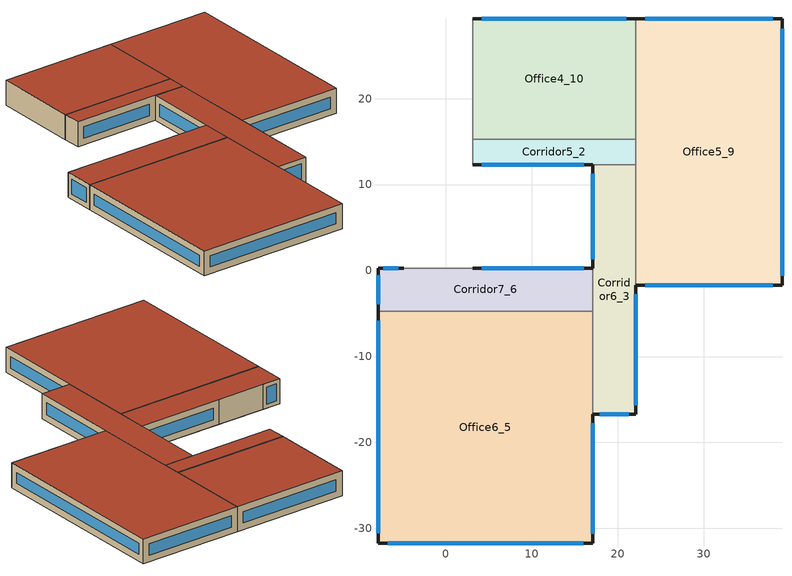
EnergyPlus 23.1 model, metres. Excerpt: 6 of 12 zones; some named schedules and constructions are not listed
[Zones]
Corridor5_2
 floor outside (90.1-2019 Nonresidential CZ 0 Exterior Floor (Mass)): 3.11,15.28 22.11,15.28 22.11,12.28 3.11,12.28 z7.07
 wall outside (90.1-2019 Nonresidential CZ 0 Exterior Wall (Mass)): 3.11,12.28 17.11,12.28 z7.07:11.07
 wall to Corridor4_4 (Interior Partition (Mass)): 3.11,15.28 3.11,12.28 z7.07:11.07
 wall to Corridor6_3 (Interior Partition (Mass)): 17.11,12.28 22.11,12.28 z7.07:11.07
 wall to Office5_9 (Interior Partition (Mass)): 22.11,12.28 22.11,15.28 z7.07:11.07
 wall to Office4_10 (Interior Partition (Mass)): 22.11,15.28 3.11,15.28 z7.07:11.07
 window (DoublePaneLoEe2): 4.16,12.28 16.05,12.28 z8.13:10.02
 roof outside (90.1-2019 Nonresidential CZ 0 Exterior Roof (Mass)): 3.11,15.28 3.11,12.28 22.11,12.28 22.11,15.28 z11.07
Corridor6_3
 floor outside (90.1-2019 Nonresidential CZ 0 Exterior Floor (Mass)): 17.11,12.28 22.11,12.28 22.11,-16.72 17.11,-16.72 z7.07
 wall outside (90.1-2019 Nonresidential CZ 0 Exterior Wall (Mass)): 17.11,12.28 17.11,0.28 / 17.11,-16.72 22.11,-16.72 22.11,-1.72 z7.07:11.07
 wall to Office6_5 (Interior Partition (Mass)): 17.11,-4.72 17.11,-16.72 z7.07:11.07
 wall to Corridor7_6 (Interior Partition (Mass)): 17.11,0.28 17.11,-4.72 z7.07:11.07
 wall to Office5_9 (Interior Partition (Mass)): 22.11,-1.72 22.11,12.28 z7.07:11.07
 window (DoublePaneLoEe2): 17.11,11.25 17.11,1.32 z8.11:10.04; 17.92,-16.72 21.29,-16.72 z7.89:10.26; 22.11,-15.65 22.11,-2.78 z8.14:10.01
 roof outside (90.1-2019 Nonresidential CZ 0 Exterior Roof (Mass)): 17.11,12.28 17.11,-16.72 22.11,-16.72 22.11,12.28 z11.07
Office6_5
 floor outside (90.1-2019 Nonresidential CZ 0 Exterior Floor (Mass)): -7.89,-31.72 -7.89,-4.72 17.11,-4.72 17.11,-31.72 z7.07
 wall outside (90.1-2019 Nonresidential CZ 0 Exterior Wall (Mass)): -7.89,-4.72 -7.89,-31.72 17.11,-31.72 17.11,-16.72 z7.07:11.07
 wall to Corridor7_6 (Interior Partition (Mass)): 17.11,-4.72 -7.89,-4.72 z7.07:11.07
 window (DoublePaneLoEe2): -6.77,-31.72 15.99,-31.72 z8.19:9.95; 17.11,-30.65 17.11,-17.78 z8.14:10.01; -7.89,-5.84 -7.89,-30.59 z8.2:9.95
 roof outside (90.1-2019 Nonresidential CZ 0 Exterior Roof (Mass)): -7.89,-31.72 17.11,-31.72 17.11,-4.72 -7.89,-4.72 z11.07
Corridor7_6
 floor outside (90.1-2019 Nonresidential CZ 0 Exterior Floor (Mass)): -7.89,-4.72 -7.89,0.28 17.11,0.28 17.11,-4.72 z7.07
 wall outside (90.1-2019 Nonresidential CZ 0 Exterior Wall (Mass)): -4.89,0.28 -7.89,0.28 -7.89,-4.72 / 17.11,0.28 3.11,0.28 z7.07:11.07
 wall to Corridor4_4 (Interior Partition (Mass)_FLIPPED): 3.11,0.28 -4.89,0.28 z7.07:11.07
 window (DoublePaneLoEe2): -5.52,0.28 -7.27,0.28 z7.7:10.45; 16.05,0.28 4.16,0.28 z8.13:10.02; -7.89,-0.53 -7.89,-3.9 z7.89:10.26
 roof outside (90.1-2019 Nonresidential CZ 0 Exterior Roof (Mass)): -7.89,-4.72 17.11,-4.72 17.11,0.28 -7.89,0.28 z11.07
Office5_9
 floor outside (90.1-2019 Nonresidential CZ 0 Exterior Floor (Mass)): 22.11,-1.72 22.11,29.28 39.11,29.28 39.11,-1.72 z7.07
 wall outside (90.1-2019 Nonresidential CZ 0 Exterior Wall (Mass)): 22.11,-1.72 39.11,-1.72 39.11,29.28 22.11,29.28 z7.07:11.07
 wall to Office4_10 (Interior Partition (Mass)): 22.11,29.28 22.11,15.28 z7.07:11.07
 window (DoublePaneLoEe2): 23.19,-1.72 38.02,-1.72 / 38.02,29.28 23.19,29.28 z8.16:9.99; 39.11,-0.58 39.11,28.15 z8.21:9.94
 roof outside (90.1-2019 Nonresidential CZ 0 Exterior Roof (Mass)): 22.11,-1.72 39.11,-1.72 39.11,29.28 22.11,29.28 z11.07
Office4_10
 floor outside (90.1-2019 Nonresidential CZ 0 Exterior Floor (Mass)): 3.11,29.28 22.11,29.28 22.11,15.28 3.11,15.28 z7.07
 wall outside (90.1-2019 Nonresidential CZ 0 Exterior Wall (Mass)): 22.11,29.28 3.11,29.28 z7.07:11.07
 wall to Corridor4_4 (Interior Partition (Mass)_FLIPPED): 3.11,29.28 3.11,15.28 z7.07:11.07
 window (DoublePaneLoEe2): 21.01,29.28 4.2,29.28 z8.17:9.98
 roof outside (90.1-2019 Nonresidential CZ 0 Exterior Roof (Mass)): 3.11,29.28 3.11,15.28 22.11,15.28 22.11,29.28 z11.07
[Schedule:Week:Daily]
NatVentAvail_Office6_5_9: 74230180-4c0a-41b1-a895-da9095738c02, acffe17d-ba74-4bf8-b001-e80e59c8c130, b930cbea-39b9-4d41-bc41-e8a4113a257c, 06485f3a-aade-423b-ac43-24b2eb0fab13, 358d3502-b07b-49e5-a001-90df4720419d, 2cb54b0b-2641-44c5-84a6-8f71fd106f59, 43399a00-a045-4d83-bbb2-3dfe9da4c5b4, 74230180-4c0a-41b1-a895-da9095738c02, 74230180-4c0a-41b1-a895-da9095738c02, 74230180-4c0a-41b1-a895-da9095738c02, 74230180-4c0a-41b1-a895-da9095738c02, 74230180-4c0a-41b1-a895-da9095738c02
NatVentAvail_Office6_5_10: a2fb1bfa-c4d9-4130-8ec6-f4b01a015260, b930cbea-39b9-4d41-bc41-e8a4113a257c, f4b05cfc-72e3-484a-9682-a873cfb7f05f, 30cb45e8-6afa-4cbb-8642-6ad9a42456a1, a5cee800-7363-4040-ad6f-e54c5ef976b2, 276f90fc-d980-4af6-b1d0-4bfffd4e3cd2, b50614cd-1746-4bc0-90f0-7d304ac52b2b, a2fb1bfa-c4d9-4130-8ec6-f4b01a015260, a2fb1bfa-c4d9-4130-8ec6-f4b01a015260, a2fb1bfa-c4d9-4130-8ec6-f4b01a015260, a2fb1bfa-c4d9-4130-8ec6-f4b01a015260, a2fb1bfa-c4d9-4130-8ec6-f4b01a015260
NatVentAvail_Office6_5_11: b930cbea-39b9-4d41-bc41-e8a4113a257c, 4f301a6f-236c-4310-9b20-a7926faac36f, de92f683-ff83-4cef-9dfa-bdbcabe8895b, 0b61f763-56c2-4a83-9a58-bfa3ed2d6a75, c97d197c-929e-405b-aa0c-30d4b1da4ddb, 45f0b060-53ba-409a-bbf3-dd96b4b6e9e0, 5263bc76-4f65-48ba-90d0-cb96716400e0, b930cbea-39b9-4d41-bc41-e8a4113a257c, b930cbea-39b9-4d41-bc41-e8a4113a257c, b930cbea-39b9-4d41-bc41-e8a4113a257c, b930cbea-39b9-4d41-bc41-e8a4113a257c, b930cbea-39b9-4d41-bc41-e8a4113a257c
NatVentAvail_Office6_5_12: be28e230-47f0-480d-8cf6-8eb2f75102ab, c5e26b82-dd70-43ee-84fd-6c98e4705544, 76a52eb4-657f-46a9-891e-94b723149b4f, 23f0be58-1a81-48a8-9a6c-16a9ccec1fa9, c3cb8121-0264-4a7e-8b99-b95473eaebcc, ab1708b4-9434-46e2-8958-fe9d345984b3, a81393ee-eb58-4265-bd76-0f3e2dc411dc, be28e230-47f0-480d-8cf6-8eb2f75102ab, be28e230-47f0-480d-8cf6-8eb2f75102ab, be28e230-47f0-480d-8cf6-8eb2f75102ab, be28e230-47f0-480d-8cf6-8eb2f75102ab, be28e230-47f0-480d-8cf6-8eb2f75102ab
NatVentAvail_Office6_5_13: 7d7b8a1c-40be-4adb-82cb-69551fb11ed8, e03a463f-97d7-43ff-b4ed-91e51b1cd1b7, 48262071-2428-4293-94b1-d23b179bbe88, 23e3fbca-68a9-4c4c-8488-be589f267f7b, 6676f34e-c470-47d3-b0b5-80ff68e93c25, 378217e3-61df-4a4c-928a-ff02ea0323e7, 0e8f5745-8426-43ae-ba44-12d5bdafcade, 7d7b8a1c-40be-4adb-82cb-69551fb11ed8, 7d7b8a1c-40be-4adb-82cb-69551fb11ed8, 7d7b8a1c-40be-4adb-82cb-69551fb11ed8, 7d7b8a1c-40be-4adb-82cb-69551fb11ed8, 7d7b8a1c-40be-4adb-82cb-69551fb11ed8
NatVentAvail_Office6_5_14: 06d83c67-cca3-4705-af22-2d178984e95e, 9b905370-de81-4ca0-a2c9-79d887a45048, f79c1e54-ff10-4702-a906-8a15145049de, db20b12c-3cb9-4ad7-8c3d-d81ca5d06d17, 7eb0a93c-7be0-43a1-90bd-2422bf6e2bb8, 485d5804-5f80-455c-acca-1022a8f79659, 643e037d-fe35-4a53-b04a-52931c3167e3, 06d83c67-cca3-4705-af22-2d178984e95e, 06d83c67-cca3-4705-af22-2d178984e95e, 06d83c67-cca3-4705-af22-2d178984e95e, 06d83c67-cca3-4705-af22-2d178984e95e, 06d83c67-cca3-4705-af22-2d178984e95e
NatVentAvail_Office6_5_15: a0c6edab-b14d-4783-89e0-9dc9a3df6dae, c78fc51e-dcba-485a-ab48-d8f216c6ec5d, 902277fd-d57e-4fb6-bea5-0ef18ca370a4, b393b628-0fa7-4727-933b-61eb40549425, 3c36fa1b-0849-4ff2-9c2d-48a09b6443c6, 98cd1a2e-8658-48e0-be66-a2b67b63571a, 2a14485f-f3bd-4161-82c7-3ce6857f129a, a0c6edab-b14d-4783-89e0-9dc9a3df6dae, a0c6edab-b14d-4783-89e0-9dc9a3df6dae, a0c6edab-b14d-4783-89e0-9dc9a3df6dae, a0c6edab-b14d-4783-89e0-9dc9a3df6dae, a0c6edab-b14d-4783-89e0-9dc9a3df6dae
NatVentAvail_Office6_5_16: 0494cb22-4b0c-4090-86ab-2b135fcda9cc, 4091c8a6-ed0a-4f1a-8fa1-ce8d32ba7d3f, 77219de6-0978-454d-a12b-65d9108a852f, adb7e2e0-dfce-4876-8cf2-3553914c4574, 8dd0a794-383e-4f22-b372-b699ebd0992f, 19f0c3df-5c98-4fde-ab79-ff35534fb66b, c2288193-e73d-474a-842d-96b0f3b79609, 0494cb22-4b0c-4090-86ab-2b135fcda9cc, 0494cb22-4b0c-4090-86ab-2b135fcda9cc, 0494cb22-4b0c-4090-86ab-2b135fcda9cc, 0494cb22-4b0c-4090-86ab-2b135fcda9cc, 0494cb22-4b0c-4090-86ab-2b135fcda9cc
NatVentAvail_Office6_5_17: 33109c49-f5d3-472f-bd17-42508a1ffa88, 1d1429a2-90b7-4f75-a421-6138da685bef, 5d7694ac-7888-40bc-8940-9f207f44aca5, 66aed7d0-7128-4772-8045-84ab34d9a687, 7d1ebb44-cce3-4f3a-92b2-8306892c4f7b, 08f4a819-a6b1-4143-8366-9abb118e4348, 1f6a0229-8a9e-4734-bf61-7de13560bf0e, 33109c49-f5d3-472f-bd17-42508a1ffa88, 33109c49-f5d3-472f-bd17-42508a1ffa88, 33109c49-f5d3-472f-bd17-42508a1ffa88, 33109c49-f5d3-472f-bd17-42508a1ffa88, 33109c49-f5d3-472f-bd17-42508a1ffa88
NatVentAvail_Office6_5_18: 1bd90e57-d958-4346-a1e2-0d562759d591, 586e52e9-df0d-4826-b975-b325054d28a0, 6803c44e-31c4-4556-93ed-9df1956b43a5, 1bd90e57-d958-4346-a1e2-0d562759d591, 4d91c5f3-340d-4dc3-9ada-8aad9df8c9d1, 2987e560-4526-436f-b8e1-48f2d278802f, e2f45772-32b8-4041-8102-7da9ada32e36, 1bd90e57-d958-4346-a1e2-0d562759d591, 1bd90e57-d958-4346-a1e2-0d562759d591, 1bd90e57-d958-4346-a1e2-0d562759d591, 1bd90e57-d958-4346-a1e2-0d562759d591, 1bd90e57-d958-4346-a1e2-0d562759d591
NatVentAvail_Office6_5_19: 9134048f-3859-4415-9ed4-f7444dcc507c, 6b69bab7-dd3d-4751-85fb-581a92924ee8, 62f0bce8-1881-4049-a340-c6674fdebec3, 36648d62-8a40-43e9-9982-2b92baa52a15, 162663a8-3a70-4395-b6a1-b9a779cff55a, 053bfc48-d830-411f-8911-2f244716abe2, 4a6a0131-60b4-48fc-ab76-053aea7ee0fe, 9134048f-3859-4415-9ed4-f7444dcc507c, 9134048f-3859-4415-9ed4-f7444dcc507c, 9134048f-3859-4415-9ed4-f7444dcc507c, 9134048f-3859-4415-9ed4-f7444dcc507c, 9134048f-3859-4415-9ed4-f7444dcc507c
NatVentAvail_Office6_5_20: f8345704-d31d-40fd-88b6-e4970249c293, 2ee20784-e430-4260-a4ce-600f60d78ab6, 9134048f-3859-4415-9ed4-f7444dcc507c, d11c283d-5dee-439d-b7f2-228566e91f22, 1217e71b-d2a7-41f2-a225-0d21ba4ecec7, 42528739-f633-49a2-a38b-8b929cf420f6, a367aa53-eeea-4ff7-897c-ef5e568e7c5e, f8345704-d31d-40fd-88b6-e4970249c293, f8345704-d31d-40fd-88b6-e4970249c293, f8345704-d31d-40fd-88b6-e4970249c293, f8345704-d31d-40fd-88b6-e4970249c293, f8345704-d31d-40fd-88b6-e4970249c293
NatVentAvail_Office6_5_21: 5eb2e546-f304-4a15-acfe-63f14c1946ad, 1dbcecba-8097-43f8-9d4c-f16a29861730, 003056ff-bbf4-44bc-9398-bf33fda58a93, 80cb1e91-8182-49b5-aa72-dbc3962e2512, 1c30971f-1879-430a-aa45-4df908731467, ee8e8f91-9dce-448e-8889-cd188c960ced, d9dad5fd-bbd4-48c7-b673-83944b43c590, 5eb2e546-f304-4a15-acfe-63f14c1946ad, 5eb2e546-f304-4a15-acfe-63f14c1946ad, 5eb2e546-f304-4a15-acfe-63f14c1946ad, 5eb2e546-f304-4a15-acfe-63f14c1946ad, 5eb2e546-f304-4a15-acfe-63f14c1946ad
NatVentAvail_Office6_5_22: bff58965-9f1a-46c8-9463-f46d51d88d8f, b315b1db-a6e0-4038-a913-d38542d5fbd4, 05569052-b2ac-4bce-ad88-8a61c5fc8969, defb32ea-24f4-4e4b-8716-19d31397d206, a6e113e6-9fa4-4505-a05b-824c0247aeb1, ace6e12e-48a4-4ecd-a18d-52a5a243a985, 6dc2537d-0a03-47fa-a77c-5a833ab77bb5, bff58965-9f1a-46c8-9463-f46d51d88d8f, bff58965-9f1a-46c8-9463-f46d51d88d8f, bff58965-9f1a-46c8-9463-f46d51d88d8f, bff58965-9f1a-46c8-9463-f46d51d88d8f, bff58965-9f1a-46c8-9463-f46d51d88d8f
NatVentAvail_Office6_5_23: 6b015fcc-1c3c-4941-b25b-f88bba430fe4, 1dc23990-b21d-44e6-a830-d137ce4edb57, 93058f61-8a61-4dce-a8a6-d366de03bb96, 26e5e8ca-6ab7-45f0-868d-c5f2426f1d02, 5ed198e5-c42d-4b32-b84f-91fddf4d7995, c61aa55f-19a6-452c-be75-6b025725d57b, bfbf23fb-7f60-4e1d-80c7-f9bfacc2235e, 6b015fcc-1c3c-4941-b25b-f88bba430fe4, 6b015fcc-1c3c-4941-b25b-f88bba430fe4, 6b015fcc-1c3c-4941-b25b-f88bba430fe4, 6b015fcc-1c3c-4941-b25b-f88bba430fe4, 6b015fcc-1c3c-4941-b25b-f88bba430fe4
NatVentAvail_Office6_5_24: d81008ea-0ef1-42f4-8b93-116913177856, ff39baec-7d08-42bb-9ca7-c08e12b31a75, 952e38fc-f187-46c2-8118-2f22b7edbe8e, 661f89e0-2c77-4466-9659-9a4d4e0955ed, a24e817e-d7c4-4e9d-84f7-0d731f938faa, 8c9ef089-44e7-49b0-b9a2-d15373f7c266, cfbebe6c-322a-44fe-82de-5dace4b901e1, d81008ea-0ef1-42f4-8b93-116913177856, d81008ea-0ef1-42f4-8b93-116913177856, d81008ea-0ef1-42f4-8b93-116913177856, d81008ea-0ef1-42f4-8b93-116913177856, d81008ea-0ef1-42f4-8b93-116913177856
NatVentAvail_Office6_5_25: cf390dac-a6b0-493e-b0ab-5dfc42f325a2, e2168ef2-75c0-4e54-aeeb-574722865ae5, 3612b8da-0a1d-4bb5-975c-bc49aac4a66a, 2a12ae5c-28bb-47a0-9583-b887f3a75423, 0f064b5b-c240-4889-b312-b1afbb1b3080, 480564b9-6e69-421f-9da6-98e190945bc0, 0b282aca-63d1-4592-9092-9f908b255c2f, cf390dac-a6b0-493e-b0ab-5dfc42f325a2, cf390dac-a6b0-493e-b0ab-5dfc42f325a2, cf390dac-a6b0-493e-b0ab-5dfc42f325a2, cf390dac-a6b0-493e-b0ab-5dfc42f325a2, cf390dac-a6b0-493e-b0ab-5dfc42f325a2
NatVentAvail_Office6_5_26: ab5e79c8-c731-4c4b-9b19-0cbc05421b53, 3d7cd9c2-9e2f-4e36-afe2-d09dc96656b8, c1883777-db42-48fb-913a-34224a057195, c442618a-c6bb-4b57-b794-ed35fa7a8599, 88c542ff-a565-43e3-bf89-3be04c31fac9, 68484347-67a9-4969-9549-f2269ef15901, 8b0c793b-0cc6-4793-afe8-5518564d05c5, ab5e79c8-c731-4c4b-9b19-0cbc05421b53, ab5e79c8-c731-4c4b-9b19-0cbc05421b53, ab5e79c8-c731-4c4b-9b19-0cbc05421b53, ab5e79c8-c731-4c4b-9b19-0cbc05421b53, ab5e79c8-c731-4c4b-9b19-0cbc05421b53
NatVentAvail_Office6_5_27: b532e9f1-5cc5-407f-8e95-a1f0581b48a0, eecf37eb-63f2-4172-8db8-663c2075951e, de0cee79-f4e2-43f8-85f6-0c5ec25d84fc, 366290a2-953d-48a8-8a2c-5b778ea93e2c, 80b5f057-fb8e-46b0-a4ec-d8eb5165deb7, 3a6c8460-1b3c-4491-982d-6ef82747092e, ededa92f-c344-4d5c-9023-077afd832e67, b532e9f1-5cc5-407f-8e95-a1f0581b48a0, b532e9f1-5cc5-407f-8e95-a1f0581b48a0, b532e9f1-5cc5-407f-8e95-a1f0581b48a0, b532e9f1-5cc5-407f-8e95-a1f0581b48a0, b532e9f1-5cc5-407f-8e95-a1f0581b48a0
NatVentAvail_Office6_5_28: 0fb96043-629a-4eba-a1f0-31ff6c97335b, e1fb9978-9800-47b8-87b2-577aa9bc38ed, 7ad6bfde-2474-4cbd-a92a-e1b1bce9b70d, 99a48a99-d27e-4c86-b699-a55d902ae00e, 66aed7d0-7128-4772-8045-84ab34d9a687, 7ac3ae6c-6db0-416c-8dca-e7cf8c18f3f7, 5eb2e546-f304-4a15-acfe-63f14c1946ad, 0fb96043-629a-4eba-a1f0-31ff6c97335b, 0fb96043-629a-4eba-a1f0-31ff6c97335b, 0fb96043-629a-4eba-a1f0-31ff6c97335b, 0fb96043-629a-4eba-a1f0-31ff6c97335b, 0fb96043-629a-4eba-a1f0-31ff6c97335b
NatVentAvail_Office6_5_29: 833e0c65-b258-4c05-8b50-3be3c502e880, 36008108-1eb2-4853-a6e7-693b7c98b7b7, fa24099c-fc46-4c95-9ba8-4aaceaa2db06, 3b358c82-70ed-4e00-abaf-ae6bd9c25d5b, 66aed7d0-7128-4772-8045-84ab34d9a687, 66aed7d0-7128-4772-8045-84ab34d9a687, 28af5d3a-b3da-4764-848b-a33b866506bd, 833e0c65-b258-4c05-8b50-3be3c502e880, 833e0c65-b258-4c05-8b50-3be3c502e880, 833e0c65-b258-4c05-8b50-3be3c502e880, 833e0c65-b258-4c05-8b50-3be3c502e880, 833e0c65-b258-4c05-8b50-3be3c502e880
NatVentAvail_Office6_5_30: 054ce260-fa0a-4ee8-8cf5-b3ef76e8524d, b930cbea-39b9-4d41-bc41-e8a4113a257c, f64eb939-440b-4b6f-9ad8-8afa15336bed, b633969e-3a8a-4afa-bf00-228a451d54bd, 1a973419-1e47-4710-9e74-32920631ef2c, 833b29b5-e2fd-4f22-b75b-594ffbea0386, 55ec55d4-fe4c-4e88-9d37-4ec309934865, 054ce260-fa0a-4ee8-8cf5-b3ef76e8524d, 054ce260-fa0a-4ee8-8cf5-b3ef76e8524d, 054ce260-fa0a-4ee8-8cf5-b3ef76e8524d, 054ce260-fa0a-4ee8-8cf5-b3ef76e8524d, 054ce260-fa0a-4ee8-8cf5-b3ef76e8524d
NatVentAvail_Office6_5_31: 871335e7-5461-4a45-9987-77f9073991ba, d11c283d-5dee-439d-b7f2-228566e91f22, fa24099c-fc46-4c95-9ba8-4aaceaa2db06, f6a4d7d8-0012-4467-8c63-d6d972675929, fd9623e8-7281-4809-8799-ad86b18f448e, c321b790-a382-4bc5-81ad-44893205e578, 09ffdced-31e2-48ff-aaca-34cf5b686207, 871335e7-5461-4a45-9987-77f9073991ba, 871335e7-5461-4a45-9987-77f9073991ba, 871335e7-5461-4a45-9987-77f9073991ba, 871335e7-5461-4a45-9987-77f9073991ba, 871335e7-5461-4a45-9987-77f9073991ba
NatVentAvail_Office6_5_32: b0704ff8-1304-4a95-ad68-2416e600bcef, 46da602b-4ed2-4c78-8b61-70fed66ddd43, d7c79b50-0c8e-43cd-b7b6-5e0157c4b51c, 433ecec4-9c22-43fe-ad96-76d9ab120c43, b7fcda87-b28d-4459-aa97-5427d66b0ebe, 6d01fbac-3dae-4c19-9ffc-6c94d5c21f34, e3185faa-7fa8-4afd-8688-40d07bcee633, b0704ff8-1304-4a95-ad68-2416e600bcef, b0704ff8-1304-4a95-ad68-2416e600bcef, b0704ff8-1304-4a95-ad68-2416e600bcef, b0704ff8-1304-4a95-ad68-2416e600bcef, b0704ff8-1304-4a95-ad68-2416e600bcef
NatVentAvail_Office6_5_33: 7fa0f07e-5695-4416-8ca5-5858fd257a59, 15750c7c-bc88-4fba-b681-886960c94160, d8c070f4-0b3b-4b56-aaef-aeb245bb8b20, bc7a3619-8a33-4c57-8245-2976ca370995, a785107e-501f-4021-b728-1b0587c82fd1, 003056ff-bbf4-44bc-9398-bf33fda58a93, 4d18d2ac-6b73-4269-85ad-400b08a21c5f, 7fa0f07e-5695-4416-8ca5-5858fd257a59, 7fa0f07e-5695-4416-8ca5-5858fd257a59, 7fa0f07e-5695-4416-8ca5-5858fd257a59, 7fa0f07e-5695-4416-8ca5-5858fd257a59, 7fa0f07e-5695-4416-8ca5-5858fd257a59
NatVentAvail_Office6_5_34: 7ac074e6-fa27-4548-bb6b-2d8be2097db8, 210d9d14-c652-4047-b80b-96d1eeb430a6, 4d3406c0-467b-4c6d-ad3b-680af0e7b734, c0939167-b2da-4827-8dd7-cc52ad57055f, 9445699b-b4ef-4317-8c12-a48dcc994979, 5ffa1d28-7272-4dba-837e-875be24caef8, 22a4e716-60c4-4fd2-b1d3-af169cdc5175, 7ac074e6-fa27-4548-bb6b-2d8be2097db8, 7ac074e6-fa27-4548-bb6b-2d8be2097db8, 7ac074e6-fa27-4548-bb6b-2d8be2097db8, 7ac074e6-fa27-4548-bb6b-2d8be2097db8, 7ac074e6-fa27-4548-bb6b-2d8be2097db8
NatVentAvail_Office6_5_35: 10f46957-c14c-40c1-888a-ab47b0e53812, 22780c4f-40ae-4bb6-8355-ff615b0a914d, 60439f76-d454-422c-9118-9fcac7943ff4, 66fe8104-bc31-4536-8132-a7c72076e130, 81d55f83-0206-4f80-bb88-e9742a553588, 818af9a8-0244-4f70-8b61-f0f6c1ce97af, 6e56d63a-0bde-4164-a57e-2884e03e9fe0, 10f46957-c14c-40c1-888a-ab47b0e53812, 10f46957-c14c-40c1-888a-ab47b0e53812, 10f46957-c14c-40c1-888a-ab47b0e53812, 10f46957-c14c-40c1-888a-ab47b0e53812, 10f46957-c14c-40c1-888a-ab47b0e53812
NatVentAvail_Office6_5_36: 379e3bd8-afff-4b88-8358-b7ab65219ed3, f8345704-d31d-40fd-88b6-e4970249c293, 41d75a5d-196f-4858-b474-6630abd16e93, b746dec9-6a0e-4726-8efb-e00b6be6b6d2, 5fa33f8c-6d6d-4c77-815f-692242e88418, 5f07cccf-6a91-47f8-bfbc-7ac40f07d129, 3612b8da-0a1d-4bb5-975c-bc49aac4a66a, 379e3bd8-afff-4b88-8358-b7ab65219ed3, 379e3bd8-afff-4b88-8358-b7ab65219ed3, 379e3bd8-afff-4b88-8358-b7ab65219ed3, 379e3bd8-afff-4b88-8358-b7ab65219ed3, 379e3bd8-afff-4b88-8358-b7ab65219ed3
NatVentAvail_Office6_5_37: 66aed7d0-7128-4772-8045-84ab34d9a687, e1333b56-60b0-46c2-99e9-4b3591b37579, 9c2a3811-e186-4dbc-9ce4-8f3f45987036, 979d3669-7252-4693-95bf-934e8a986e31, 70976841-2139-4231-8b80-916de2d8a35d, fbfd6f06-c4d6-4238-99d3-798bb2f8b9d1, 6bfcc87b-3a31-4a5d-be6e-5004e30752ce, 66aed7d0-7128-4772-8045-84ab34d9a687, 66aed7d0-7128-4772-8045-84ab34d9a687, 66aed7d0-7128-4772-8045-84ab34d9a687, 66aed7d0-7128-4772-8045-84ab34d9a687, 66aed7d0-7128-4772-8045-84ab34d9a687
NatVentAvail_Office6_5_38: 5a6692c2-3bd8-4093-b113-b5a800b7b418, d4361af9-c30c-4cfe-a39b-63a769bc19ac, 379e3bd8-afff-4b88-8358-b7ab65219ed3, 695b6030-9e3e-4954-b216-5e6b86a34fe8, dc53c112-40f2-4c8b-9390-7969de84fa6e, a5a94236-775a-46d3-be72-c2ee07c254b3, 873a763a-ffd0-4bc8-a8a6-6ae48cfea177, 5a6692c2-3bd8-4093-b113-b5a800b7b418, 5a6692c2-3bd8-4093-b113-b5a800b7b418, 5a6692c2-3bd8-4093-b113-b5a800b7b418, 5a6692c2-3bd8-4093-b113-b5a800b7b418, 5a6692c2-3bd8-4093-b113-b5a800b7b418
NatVentAvail_Office6_5_39: c2ac46ce-d703-499b-8642-5c076bb1a8c2, 4793df50-d3dc-4ba1-b29c-eaa3c637cd65, 45903201-a7ff-4873-9a96-1d8e6987fc98, 386deaf9-955a-441f-9b6e-b87d8cf3bdbd, 31d54c57-7f11-47a5-91bc-da82901dc5e8, 3d741f9f-b7fd-447e-acd1-030f773e8d0d, 66aed7d0-7128-4772-8045-84ab34d9a687, c2ac46ce-d703-499b-8642-5c076bb1a8c2, c2ac46ce-d703-499b-8642-5c076bb1a8c2, c2ac46ce-d703-499b-8642-5c076bb1a8c2, c2ac46ce-d703-499b-8642-5c076bb1a8c2, c2ac46ce-d703-499b-8642-5c076bb1a8c2
NatVentAvail_Office6_5_40: 3b358c82-70ed-4e00-abaf-ae6bd9c25d5b, 7340dfe7-eec6-4b0e-83a4-b6cdf010f203, b6c4c231-e14a-40f4-bf9b-4594033bda49, e2fee009-560b-47de-9586-2aa2f3331620, e57c7aef-429a-4d27-b817-a1a3ec8cd3f7, 24126a3f-e6b2-4942-917d-95195d687403, 9ad36c0f-3baf-455e-95b6-55d1f226b5a4, 3b358c82-70ed-4e00-abaf-ae6bd9c25d5b, 3b358c82-70ed-4e00-abaf-ae6bd9c25d5b, 3b358c82-70ed-4e00-abaf-ae6bd9c25d5b, 3b358c82-70ed-4e00-abaf-ae6bd9c25d5b, 3b358c82-70ed-4e00-abaf-ae6bd9c25d5b
NatVentAvail_Office6_5_41: 50cf436a-0fc2-4e54-9619-dfd907ff311a, 2647da30-0df1-41d4-a8f1-dbad08f2a42d, 2e7e4cbf-6c4f-4327-9916-3c109d2912da, 13b21d6e-0821-49a6-8c11-05e50adfc5c4, 166c80a1-bd5b-4c37-a467-a77ca881db07, 8a755759-84b5-4e14-aa9a-4447b05f04cb, 67d919c1-333d-4c8c-8cb4-091cb40a8271, 50cf436a-0fc2-4e54-9619-dfd907ff311a, 50cf436a-0fc2-4e54-9619-dfd907ff311a, 50cf436a-0fc2-4e54-9619-dfd907ff311a, 50cf436a-0fc2-4e54-9619-dfd907ff311a, 50cf436a-0fc2-4e54-9619-dfd907ff311a
NatVentAvail_Office6_5_42: dfa1d1a1-a240-4356-b6dd-7c72ad58c21e, 824ba681-8fe7-4c19-bca1-cffc6128756d, 7293414a-dfbf-445f-83dd-ed8eccbb98b2, 8f54e5d2-a9b2-488f-804d-a8c4827b04a9, 96c62d7d-f713-4e13-acb9-24721f3b48c4, 712e5a8b-d445-4563-8be7-7bf89d170922, e9e35e31-3dd4-4370-be52-59d8dd7e1b65, dfa1d1a1-a240-4356-b6dd-7c72ad58c21e, dfa1d1a1-a240-4356-b6dd-7c72ad58c21e, dfa1d1a1-a240-4356-b6dd-7c72ad58c21e, dfa1d1a1-a240-4356-b6dd-7c72ad58c21e, dfa1d1a1-a240-4356-b6dd-7c72ad58c21e
NatVentAvail_Office6_5_43: a5c1f2f4-ae9a-427a-83af-6f2081725214, 3cd9093f-16f6-450c-bd87-b75ea1c9f8c0, 11197a7d-2cf5-4a3a-b53b-c7425a4f4725, b772389e-d027-4e19-9363-2279f67ab120, 0a6beafd-9649-4f8b-9b98-5771586d6be2, 0e4a4c7a-97de-49a6-bbc2-b95a9a450003, 97319662-3008-42c6-898f-9a583bf7c875, a5c1f2f4-ae9a-427a-83af-6f2081725214, a5c1f2f4-ae9a-427a-83af-6f2081725214, a5c1f2f4-ae9a-427a-83af-6f2081725214, a5c1f2f4-ae9a-427a-83af-6f2081725214, a5c1f2f4-ae9a-427a-83af-6f2081725214
NatVentAvail_Office6_5_44: a779107e-77a2-4bf5-a5cd-e0b9ab3ca369, 2cc14214-4a17-431f-b3e2-6287a0eebc72, de160c68-7370-4ca4-ac2f-c85aaea4b271, e066c5fe-9726-4678-845b-fbcbf02c1c73, 7f05cdac-83f3-426f-aeee-058729faae82, da258078-2599-4441-8251-f2a8ed56b9ff, e961eb69-6196-47ee-a5ab-4609efecf080, a779107e-77a2-4bf5-a5cd-e0b9ab3ca369, a779107e-77a2-4bf5-a5cd-e0b9ab3ca369, a779107e-77a2-4bf5-a5cd-e0b9ab3ca369, a779107e-77a2-4bf5-a5cd-e0b9ab3ca369, a779107e-77a2-4bf5-a5cd-e0b9ab3ca369
NatVentAvail_Office6_5_45: b9f31716-6f31-4541-9ba2-50344bcb8c95, b930cbea-39b9-4d41-bc41-e8a4113a257c, 7f1fb89a-3084-47ba-ae63-e171ece6ad76, 7c3cc457-56e0-4293-8ff5-62cc353214ff, 45903201-a7ff-4873-9a96-1d8e6987fc98, 847d9462-010c-433f-af47-e00057295ef7, b9f31716-6f31-4541-9ba2-50344bcb8c95, b9f31716-6f31-4541-9ba2-50344bcb8c95, b9f31716-6f31-4541-9ba2-50344bcb8c95, b9f31716-6f31-4541-9ba2-50344bcb8c95, b9f31716-6f31-4541-9ba2-50344bcb8c95, b9f31716-6f31-4541-9ba2-50344bcb8c95
NatVentAvail_Office6_5_46: 2f068140-464e-4d33-ad4d-cbae9a3e1bc4, 824ba681-8fe7-4c19-bca1-cffc6128756d, 3ec83101-8f56-44ee-9ed5-cf1d06126cc0, 4017bf4a-3589-45be-b8bb-76c6ceced9e4, 46afd1bf-ce16-4cde-a2eb-bdcc5a917640, 89843bde-592a-4f8b-95a4-f3477f7bf965, fa9d65f5-ce2b-488a-ad0c-46271d732b47, 2f068140-464e-4d33-ad4d-cbae9a3e1bc4, 2f068140-464e-4d33-ad4d-cbae9a3e1bc4, 2f068140-464e-4d33-ad4d-cbae9a3e1bc4, 2f068140-464e-4d33-ad4d-cbae9a3e1bc4, 2f068140-464e-4d33-ad4d-cbae9a3e1bc4
NatVentAvail_Office6_5_47: d9e10ad7-51fd-4145-b6e7-93014b8f2588, e57aa025-f74d-44c8-ad91-8f324a09d30a, 946c4e68-09f5-4f11-9aed-95c10ce84668, d8932f60-c0a6-4387-9e1a-813696adf7f9, c98b6996-4ffd-4d41-8912-da14493215a4, 2e18ff48-5f9d-476e-b326-106a550564fb, 32e00edb-47e2-4eae-804b-9b9980c6fa99, d9e10ad7-51fd-4145-b6e7-93014b8f2588, d9e10ad7-51fd-4145-b6e7-93014b8f2588, d9e10ad7-51fd-4145-b6e7-93014b8f2588, d9e10ad7-51fd-4145-b6e7-93014b8f2588, d9e10ad7-51fd-4145-b6e7-93014b8f2588
NatVentAvail_Office6_5_48: 1d44939e-a907-4168-b92c-8ba9d336e79e, 6cd4a709-afa0-4b95-bb14-157b0a83d5ba, 41473d56-74af-4c88-9101-7f32721c54e1, dc852143-0bb0-42a9-ac2e-99d3bc655bf2, 76882299-0c36-46cb-a397-7691c0ed277e, e48911b6-987d-4dbf-ab65-d282ab3fb483, ea042886-315d-4c8d-b018-539c2f725a75, 1d44939e-a907-4168-b92c-8ba9d336e79e, 1d44939e-a907-4168-b92c-8ba9d336e79e, 1d44939e-a907-4168-b92c-8ba9d336e79e, 1d44939e-a907-4168-b92c-8ba9d336e79e, 1d44939e-a907-4168-b92c-8ba9d336e79e
NatVentAvail_Office6_5_49: ca57bcbc-12f7-49bb-82a5-0c9e4e5dd167, a6a27a87-4e34-4a7d-8efd-05889b22b597, 8c7d7e3f-dd81-4de0-8571-9261eabf6db6, 4480cba3-b44f-48b2-a9a1-08f392aea732, 943d6d1e-1e94-4810-9989-480de998c5ae, 36f0d60e-f698-4391-bf0f-744799e2ef16, 8ac1d95d-96e7-48e2-83b5-6a5e3e9713d4, ca57bcbc-12f7-49bb-82a5-0c9e4e5dd167, ca57bcbc-12f7-49bb-82a5-0c9e4e5dd167, ca57bcbc-12f7-49bb-82a5-0c9e4e5dd167, ca57bcbc-12f7-49bb-82a5-0c9e4e5dd167, ca57bcbc-12f7-49bb-82a5-0c9e4e5dd167
NatVentAvail_Office6_5_50: f1408c1c-1257-4793-bf68-a6430b0ba2e4, b6c4c231-e14a-40f4-bf9b-4594033bda49, 6eb091f9-cfdd-4e0f-86e4-9d01e58cf513, 52a766e8-2e67-4868-869b-202642312fd1, 99d8494d-338e-4d5f-9e86-98e8d121d9ac, 2ceb80d7-42e1-4379-b31c-49ad59509332, b1d4242b-1cb3-4e89-ac94-0b46fe67734f, f1408c1c-1257-4793-bf68-a6430b0ba2e4, f1408c1c-1257-4793-bf68-a6430b0ba2e4, f1408c1c-1257-4793-bf68-a6430b0ba2e4, f1408c1c-1257-4793-bf68-a6430b0ba2e4, f1408c1c-1257-4793-bf68-a6430b0ba2e4
NatVentAvail_Office6_5_51: 097c0ba5-5173-4d04-97af-a5ec81812edc, a338013e-b9f0-4902-9644-a3232e02099a, f7e3c77e-5449-477e-a471-9f25252e6c5f, 67953caa-6fbe-4459-a01d-3ac6bac9e99b, d0571d5d-8edd-40a7-8ed0-0ffebc72d55c, 9a06251b-1e92-44a9-9911-779338e8aaf9, c321b790-a382-4bc5-81ad-44893205e578, 097c0ba5-5173-4d04-97af-a5ec81812edc, 097c0ba5-5173-4d04-97af-a5ec81812edc, 097c0ba5-5173-4d04-97af-a5ec81812edc, 097c0ba5-5173-4d04-97af-a5ec81812edc, 097c0ba5-5173-4d04-97af-a5ec81812edc
NatVentAvail_Office6_5_52: 24820846-7d14-43a7-9a9e-707d37791b36, 24820846-7d14-43a7-9a9e-707d37791b36, 24820846-7d14-43a7-9a9e-707d37791b36, 24820846-7d14-43a7-9a9e-707d37791b36, 24820846-7d14-43a7-9a9e-707d37791b36, 24820846-7d14-43a7-9a9e-707d37791b36, 24820846-7d14-43a7-9a9e-707d37791b36, 24820846-7d14-43a7-9a9e-707d37791b36, 24820846-7d14-43a7-9a9e-707d37791b36, 24820846-7d14-43a7-9a9e-707d37791b36, 24820846-7d14-43a7-9a9e-707d37791b36, 24820846-7d14-43a7-9a9e-707d37791b36
CoolAvail_Corridor7_6_0: e8a7a456-f35c-41db-abb5-3854b57a4a8d, 430e0d3d-58c2-4aec-afdb-d605db7b8648, ab0c3027-7817-4d72-b5c0-cd980231a761, 14b6d13f-a473-471b-9fbb-08d581a0ce02, a48b88f9-07e0-4010-96dc-59713181a363, 89de34d2-2dd9-4049-9d22-85784dc181bc, 338409f4-23da-4a95-87bb-b5453c6bfbe3, e8a7a456-f35c-41db-abb5-3854b57a4a8d, e8a7a456-f35c-41db-abb5-3854b57a4a8d, e8a7a456-f35c-41db-abb5-3854b57a4a8d, e8a7a456-f35c-41db-abb5-3854b57a4a8d, e8a7a456-f35c-41db-abb5-3854b57a4a8d
CoolAvail_Corridor7_6_1: 7b3c559d-0aef-43ea-a2ce-0318257733e3, e7ed4a42-523c-45b9-9ee1-2246b49d0102, d9997ec5-5d7d-4562-a451-0712c9815192, efa306bb-c40d-4702-b829-d0e4e0c31acd, 5be4ba0f-0204-4927-8aec-d1636d45171a, 2f66b8c4-6ef0-4fbd-8ce6-974ce3c89f0c, caf824a4-a3be-4083-a551-7f421d542df5, 7b3c559d-0aef-43ea-a2ce-0318257733e3, 7b3c559d-0aef-43ea-a2ce-0318257733e3, 7b3c559d-0aef-43ea-a2ce-0318257733e3, 7b3c559d-0aef-43ea-a2ce-0318257733e3, 7b3c559d-0aef-43ea-a2ce-0318257733e3
CoolAvail_Corridor7_6_2: a9c2fa70-b016-4470-8a54-b6d90d6445cd, f058fb93-0cec-49a4-ae9b-0f11016973ab, 5be4ba0f-0204-4927-8aec-d1636d45171a, 06497613-a484-4b64-b070-3ea0d2b0b9f8, 430e0d3d-58c2-4aec-afdb-d605db7b8648, a5c7f385-74d1-49b4-a6a0-fcf7fbfdf335, b03e3c72-2ed8-495e-a120-07ad8ab622b6, a9c2fa70-b016-4470-8a54-b6d90d6445cd, a9c2fa70-b016-4470-8a54-b6d90d6445cd, a9c2fa70-b016-4470-8a54-b6d90d6445cd, a9c2fa70-b016-4470-8a54-b6d90d6445cd, a9c2fa70-b016-4470-8a54-b6d90d6445cd
CoolAvail_Corridor7_6_3: 373ca95a-3a92-431b-a200-0ffc7b791353, 6dc2537d-0a03-47fa-a77c-5a833ab77bb5, 5647ce69-c422-4e35-89d0-5af521a42bc6, d5f30222-38cf-4038-b513-648505a551c6, c792bcbf-a619-4ebe-8713-6b6357345cc9, e8a7a456-f35c-41db-abb5-3854b57a4a8d, 889504ed-cc3c-4478-a401-feaf151c3374, 373ca95a-3a92-431b-a200-0ffc7b791353, 373ca95a-3a92-431b-a200-0ffc7b791353, 373ca95a-3a92-431b-a200-0ffc7b791353, 373ca95a-3a92-431b-a200-0ffc7b791353, 373ca95a-3a92-431b-a200-0ffc7b791353
CoolAvail_Corridor7_6_4: 2a90f5af-cd0d-443e-9909-4e66b2a6d2b5, 9dbb1a9e-6cc1-4dac-8232-0f6dc888a239, cea3bf1f-08fe-4b46-bf2d-c052a72e6e5e, 2d981932-6704-4ae0-a46d-5f3c6e4c6215, 68609801-f603-4097-ab0d-d89a0fc87fb2, adb6c0a4-ca9f-4441-89a3-ae0cf890318a, 9dbb1a9e-6cc1-4dac-8232-0f6dc888a239, 2a90f5af-cd0d-443e-9909-4e66b2a6d2b5, 2a90f5af-cd0d-443e-9909-4e66b2a6d2b5, 2a90f5af-cd0d-443e-9909-4e66b2a6d2b5, 2a90f5af-cd0d-443e-9909-4e66b2a6d2b5, 2a90f5af-cd0d-443e-9909-4e66b2a6d2b5
CoolAvail_Corridor7_6_5: 708b9954-edd7-4bbf-8c99-ca9d8d469657, 00b832de-05ed-48ef-98f5-8f74b3b03503, 37315c7c-481e-4722-a85a-669573da209f, 589703e0-bfca-48af-8786-e0e7de1ee020, 181bb2ad-51ec-49a2-ab54-77d58055a621, 04a06db5-088c-488e-bfea-54bbf27261c0, f03d95e4-1a2e-46ff-953e-a599571f40be, 708b9954-edd7-4bbf-8c99-ca9d8d469657, 708b9954-edd7-4bbf-8c99-ca9d8d469657, 708b9954-edd7-4bbf-8c99-ca9d8d469657, 708b9954-edd7-4bbf-8c99-ca9d8d469657, 708b9954-edd7-4bbf-8c99-ca9d8d469657
CoolAvail_Corridor7_6_6: 763d8b08-041d-4d45-a9cb-637f78540a08, 4d3406c0-467b-4c6d-ad3b-680af0e7b734, 4aae2a72-40b9-4954-b485-188fa409fe7d, 1b44bebf-92d4-4b8f-8272-5a0bedab0afa, 5cf1e3a8-82eb-4254-b502-c91e25a3afa1, d07a21bb-0a85-4795-879c-b45a037fd7d7, 666cb8e4-9a2e-47ca-baee-c9bf0db00492, 763d8b08-041d-4d45-a9cb-637f78540a08, 763d8b08-041d-4d45-a9cb-637f78540a08, 763d8b08-041d-4d45-a9cb-637f78540a08, 763d8b08-041d-4d45-a9cb-637f78540a08, 763d8b08-041d-4d45-a9cb-637f78540a08
CoolAvail_Corridor7_6_7: 02bd2350-1d92-4ef1-a3a6-8ae0f770aff8, 87104bfd-c2cb-46b7-97c8-a85a4f3c4e5a, b176fb6c-0df1-49e1-9448-16574a62d4b9, 84d90c66-08b4-4e4b-bf92-3c48665a6fe4, 848340ce-c395-4f50-b10f-20741e8042dd, 4f314c9a-045a-48cf-ab06-161634ac78b8, c3bd551a-a8e8-46ac-b62b-1fd2096f9fad, 02bd2350-1d92-4ef1-a3a6-8ae0f770aff8, 02bd2350-1d92-4ef1-a3a6-8ae0f770aff8, 02bd2350-1d92-4ef1-a3a6-8ae0f770aff8, 02bd2350-1d92-4ef1-a3a6-8ae0f770aff8, 02bd2350-1d92-4ef1-a3a6-8ae0f770aff8
CoolAvail_Corridor7_6_8: de32bc3c-c84e-45fa-900c-e48919e7307b, 7f8cfb6d-d4ad-4be6-b8c5-9fc9fcf38a63, d43daf61-b4b2-49c9-b7ea-f4bd62ad3a3d, 1e3f5b16-62ff-446e-b0f7-cd8578450525, 29c9e868-5bff-42eb-96b2-d0aec8542b23, 112673eb-49f6-49a1-bf5a-37b087540884, b69a8a62-896b-4ef4-a422-0ec6a2615c67, de32bc3c-c84e-45fa-900c-e48919e7307b, de32bc3c-c84e-45fa-900c-e48919e7307b, de32bc3c-c84e-45fa-900c-e48919e7307b, de32bc3c-c84e-45fa-900c-e48919e7307b, de32bc3c-c84e-45fa-900c-e48919e7307b
CoolAvail_Corridor7_6_9: 46f6d721-6904-4906-a337-3fc8ccbf81c3, 99b2a00a-68f2-4733-a140-8dbf0ac83a47, b69a8a62-896b-4ef4-a422-0ec6a2615c67, ab8a47f2-c8a9-4fac-9f75-a7c98ebd7916, 81620e2a-9733-4252-8ca6-ecea10aae41b, 388ae72f-5bdd-440c-8034-bae72f65dd33, c9316155-35b1-401e-926d-4808752c8ce7, 46f6d721-6904-4906-a337-3fc8ccbf81c3, 46f6d721-6904-4906-a337-3fc8ccbf81c3, 46f6d721-6904-4906-a337-3fc8ccbf81c3, 46f6d721-6904-4906-a337-3fc8ccbf81c3, 46f6d721-6904-4906-a337-3fc8ccbf81c3
CoolAvail_Corridor7_6_10: 8bbf264f-c332-41a4-84d9-a2ade2c1e71f, b69a8a62-896b-4ef4-a422-0ec6a2615c67, 533a9958-838b-4f93-89db-475d39e4c51b, 6a9abb66-4bd2-429b-9efd-fe49def27963, e7f1d87c-2f09-4d19-b292-d3417aed3de0, 7258c1f6-f87c-48c2-aec5-5a24cd91eb3e, b55cf89c-09b5-4666-b74b-f733b0be3fc3, 8bbf264f-c332-41a4-84d9-a2ade2c1e71f, 8bbf264f-c332-41a4-84d9-a2ade2c1e71f, 8bbf264f-c332-41a4-84d9-a2ade2c1e71f, 8bbf264f-c332-41a4-84d9-a2ade2c1e71f, 8bbf264f-c332-41a4-84d9-a2ade2c1e71f
CoolAvail_Corridor7_6_11: b69a8a62-896b-4ef4-a422-0ec6a2615c67, f3045754-e7b8-46a7-a4fe-5c10b4823175, b8c55d9c-cf91-41e5-8e9c-3524d581eb16, 4936ea22-1828-45a4-9dc0-118b25466bc1, e0236127-d030-4bee-99af-5afb2b6b5872, 847db224-25c3-440e-b712-dad1e136e9f9, 41b8ca75-8fda-4d0d-9151-3d7568cd3476, b69a8a62-896b-4ef4-a422-0ec6a2615c67, b69a8a62-896b-4ef4-a422-0ec6a2615c67, b69a8a62-896b-4ef4-a422-0ec6a2615c67, b69a8a62-896b-4ef4-a422-0ec6a2615c67, b69a8a62-896b-4ef4-a422-0ec6a2615c67
CoolAvail_Corridor7_6_12: 41da2fa8-287e-4b89-b23f-ff123eaf2390, a74b4e96-4858-4ea7-91a4-e40d2c2fc256, fd7cfb89-6f58-459e-88bd-2dd80de36c37, d1f14a29-5286-441c-9440-561974886a25, 29691164-6ea3-4d4e-91f2-6d079e9538a3, c69eb927-c514-4e91-aefb-89ffc00ba882, 8ba288db-10bf-4ad7-a50f-114ed6878d79, 41da2fa8-287e-4b89-b23f-ff123eaf2390, 41da2fa8-287e-4b89-b23f-ff123eaf2390, 41da2fa8-287e-4b89-b23f-ff123eaf2390, 41da2fa8-287e-4b89-b23f-ff123eaf2390, 41da2fa8-287e-4b89-b23f-ff123eaf2390
CoolAvail_Corridor7_6_13: 2f3a9e70-802f-4161-bfa3-ea6dd59d6a28, bfb39a66-6ef6-49cb-9175-ef611512aacd, c30c5fdc-d31d-4b3a-bebd-02206074c0b4, 86d4a1e3-06e8-427e-b76d-a58de71d7332, 750fcaa0-c91e-48d7-b9ac-a4ab5a3af4e2, d4a49226-3305-46b0-8c5c-469245a97b4f, 8afe19aa-6208-4ea8-bb8b-c281db761ddb, 2f3a9e70-802f-4161-bfa3-ea6dd59d6a28, 2f3a9e70-802f-4161-bfa3-ea6dd59d6a28, 2f3a9e70-802f-4161-bfa3-ea6dd59d6a28, 2f3a9e70-802f-4161-bfa3-ea6dd59d6a28, 2f3a9e70-802f-4161-bfa3-ea6dd59d6a28
CoolAvail_Corridor7_6_14: 6a45d70e-e8bc-4244-8e17-11526ab75dcf, 3c2d1ad4-0029-429b-8e9f-d410a073537b, 9a60c062-b64a-4a8f-844f-6a1bd758b4bd, dc433c08-3be4-4e9a-8e42-17c60e125d67, 90a36627-5034-475c-930e-03167d5dced8, 8749fe76-2ea2-4657-bfc2-a82d20db9fa5, 07997b36-958c-400b-8440-fe9817ddf4c3, 6a45d70e-e8bc-4244-8e17-11526ab75dcf, 6a45d70e-e8bc-4244-8e17-11526ab75dcf, 6a45d70e-e8bc-4244-8e17-11526ab75dcf, 6a45d70e-e8bc-4244-8e17-11526ab75dcf, 6a45d70e-e8bc-4244-8e17-11526ab75dcf
CoolAvail_Corridor7_6_15: 10883c99-1339-4a14-a578-36674fa29f50, 1ca91f3e-ed31-485d-bba6-ffa85d5447e0, 2cd6f613-999b-46fb-8d43-bf45f6fbad3c, 6eb091f9-cfdd-4e0f-86e4-9d01e58cf513, 11da9c62-81f5-4c24-8f83-69ab5ebf56df, 08122ba5-eec2-4e86-9c81-934c1c3d332b, e862df5f-0972-4033-bd1b-fc33ef832e3c, 10883c99-1339-4a14-a578-36674fa29f50, 10883c99-1339-4a14-a578-36674fa29f50, 10883c99-1339-4a14-a578-36674fa29f50, 10883c99-1339-4a14-a578-36674fa29f50, 10883c99-1339-4a14-a578-36674fa29f50
CoolAvail_Corridor7_6_16: 9b4451ba-4531-484a-b24a-7b79db179524, f513cd03-e051-49ed-8ef0-0e72a800a18e, aff96eac-6395-4428-936d-44c58361b655, 8b269b3a-f50d-428a-a625-acbdaf4533b6, 079988be-1ce6-4a84-9eeb-d0c9ced13833, 1cad93c9-2a97-43ec-b814-29e03c631bcd, 1b99cad3-3f1c-4254-820d-7475cc966e2f, 9b4451ba-4531-484a-b24a-7b79db179524, 9b4451ba-4531-484a-b24a-7b79db179524, 9b4451ba-4531-484a-b24a-7b79db179524, 9b4451ba-4531-484a-b24a-7b79db179524, 9b4451ba-4531-484a-b24a-7b79db179524
CoolAvail_Corridor7_6_17: 53aac514-1bfe-4f31-892b-411f3b15ccbe, dbccac22-d7d0-499c-9b00-5f3d28405e46, 847d1aee-5a1b-425c-8570-41fb4bc01d69, 28cf387f-780f-4fe0-8d02-66d859255fef, e829d018-733f-4536-ad3e-3cdcac497d5f, fd3dc796-2c6f-4fb4-9ee4-9ca8ab1088f8, 61353532-44e2-4e72-8884-d10c79152ffd, 53aac514-1bfe-4f31-892b-411f3b15ccbe, 53aac514-1bfe-4f31-892b-411f3b15ccbe, 53aac514-1bfe-4f31-892b-411f3b15ccbe, 53aac514-1bfe-4f31-892b-411f3b15ccbe, 53aac514-1bfe-4f31-892b-411f3b15ccbe
CoolAvail_Corridor7_6_18: 8c281e8c-1faa-42ae-842a-6ede0368b6c0, a57d735b-40ce-4b4e-b1aa-dbbdc0224d56, 08a0d38c-f8c6-4dac-b525-fea493abd8eb, 8c281e8c-1faa-42ae-842a-6ede0368b6c0, 0b23219c-76ae-4923-875a-7be7e1884192, f974e7a7-cb15-4b79-98f3-50a39be274b0, c61415ee-3961-4153-9587-2319e67391f1, 8c281e8c-1faa-42ae-842a-6ede0368b6c0, 8c281e8c-1faa-42ae-842a-6ede0368b6c0, 8c281e8c-1faa-42ae-842a-6ede0368b6c0, 8c281e8c-1faa-42ae-842a-6ede0368b6c0, 8c281e8c-1faa-42ae-842a-6ede0368b6c0
CoolAvail_Corridor7_6_19: 99f09a6a-6a3d-4c64-b04e-7344a382817a, 9cd7e6ec-6707-4c22-9237-f0a929152c31, 7e0d3554-a611-4346-aee3-f5560eb39785, 138b4a56-a07a-4893-8180-78f33cfc933b, a501b3f2-e232-4632-8b52-5910b3709cbb, b6b0f7b7-c726-4187-ab39-19710d10a11a, 532f4593-439a-4b34-a09c-de5c70722b40, 99f09a6a-6a3d-4c64-b04e-7344a382817a, 99f09a6a-6a3d-4c64-b04e-7344a382817a, 99f09a6a-6a3d-4c64-b04e-7344a382817a, 99f09a6a-6a3d-4c64-b04e-7344a382817a, 99f09a6a-6a3d-4c64-b04e-7344a382817a
CoolAvail_Corridor7_6_20: cfbdf803-1be8-4e67-a6e1-1cef50e2aeca, 3fbed170-edd6-4727-a772-67ca1adb60cd, 99f09a6a-6a3d-4c64-b04e-7344a382817a, 34661b52-b95d-4bc2-9fa2-b4817bcd8d69, 9110fddf-c034-4e75-b0e0-a5fda82e1c69, 475e95dd-8740-4ae2-91a4-d9d0761ebe73, e8b14294-4537-484c-a2f7-3b5c2a3f151b, cfbdf803-1be8-4e67-a6e1-1cef50e2aeca, cfbdf803-1be8-4e67-a6e1-1cef50e2aeca, cfbdf803-1be8-4e67-a6e1-1cef50e2aeca, cfbdf803-1be8-4e67-a6e1-1cef50e2aeca, cfbdf803-1be8-4e67-a6e1-1cef50e2aeca
CoolAvail_Corridor7_6_21: 5467b45b-9ade-4559-a91f-d9f74dfb4392, 00b832de-05ed-48ef-98f5-8f74b3b03503, b8cda9f7-163b-4697-bceb-33b4b1aae47b, 3cd9093f-16f6-450c-bd87-b75ea1c9f8c0, 5129212a-82cd-4688-b662-e1a89518d88b, abd01391-2cf3-4c18-96b6-7536c42a1aa5, c43dd409-1aef-47f1-8132-c331c6f89c0d, 5467b45b-9ade-4559-a91f-d9f74dfb4392, 5467b45b-9ade-4559-a91f-d9f74dfb4392, 5467b45b-9ade-4559-a91f-d9f74dfb4392, 5467b45b-9ade-4559-a91f-d9f74dfb4392, 5467b45b-9ade-4559-a91f-d9f74dfb4392
CoolAvail_Corridor7_6_22: 46afd1bf-ce16-4cde-a2eb-bdcc5a917640, fe1e2874-81fb-4b22-adbf-dd305b303279, f7fb3855-1efc-43e2-8cf9-9a2033fc96b7, aee49f10-c792-4e25-b9a6-1d7423f97222, 1302e4a8-71d7-422d-99ed-60c3f82b4f24, 2f068140-464e-4d33-ad4d-cbae9a3e1bc4, 1cca4ff0-4b40-4885-baf7-38d39b15c3ec, 46afd1bf-ce16-4cde-a2eb-bdcc5a917640, 46afd1bf-ce16-4cde-a2eb-bdcc5a917640, 46afd1bf-ce16-4cde-a2eb-bdcc5a917640, 46afd1bf-ce16-4cde-a2eb-bdcc5a917640, 46afd1bf-ce16-4cde-a2eb-bdcc5a917640
CoolAvail_Corridor7_6_23: 0b47f0fe-5577-45c2-9cfc-203a23ea8960, 8d287f28-cf9d-40e7-a7cd-1b6e89ca2a9c, fe084a1e-d938-4459-aa6c-65a79c84dfa5, 3f4758e1-24d7-40b5-aa0e-9b9ced1b1201, 0ce324a0-0c5a-4215-ab92-f5c398ec8ba1, c857142a-bdc1-4c75-b952-54e1aa0a49f3, 05d708ad-024d-46a4-af5b-b044bb3f8d64, 0b47f0fe-5577-45c2-9cfc-203a23ea8960, 0b47f0fe-5577-45c2-9cfc-203a23ea8960, 0b47f0fe-5577-45c2-9cfc-203a23ea8960, 0b47f0fe-5577-45c2-9cfc-203a23ea8960, 0b47f0fe-5577-45c2-9cfc-203a23ea8960
CoolAvail_Corridor7_6_24: 43723026-bbb4-42e9-af85-1de9acae8fd8, 13a1be76-44cf-485e-9711-800af908cecf, ae10a403-8aae-4bc3-91f3-90c23b073da7, 979d031e-7a21-485e-9bce-5417bd07b2a4, c53099ce-acd0-449a-a87e-28b8a74d9a0c, 589b7505-0e0d-464f-ab91-183f4e59972b, 9eb8cb2e-a187-4313-b239-e2dbe290cbda, 43723026-bbb4-42e9-af85-1de9acae8fd8, 43723026-bbb4-42e9-af85-1de9acae8fd8, 43723026-bbb4-42e9-af85-1de9acae8fd8, 43723026-bbb4-42e9-af85-1de9acae8fd8, 43723026-bbb4-42e9-af85-1de9acae8fd8
CoolAvail_Corridor7_6_25: 44c6cf45-a61f-4237-bf04-5e849ad2ddc4, 240bfeff-75e5-441d-9e19-89f4be5ba3c9, b9f31716-6f31-4541-9ba2-50344bcb8c95, 9a2f571f-a8eb-4f76-a42a-22028b924d3f, a9680c2f-57d7-4d0b-a19c-dba03b44bbaa, 97317ec7-25f9-41ac-86e6-8e5d1d1666ac, 33f84060-ef09-4916-b370-e6958e3b3aa2, 44c6cf45-a61f-4237-bf04-5e849ad2ddc4, 44c6cf45-a61f-4237-bf04-5e849ad2ddc4, 44c6cf45-a61f-4237-bf04-5e849ad2ddc4, 44c6cf45-a61f-4237-bf04-5e849ad2ddc4, 44c6cf45-a61f-4237-bf04-5e849ad2ddc4
CoolAvail_Corridor7_6_26: 6ce3ed81-a7d6-4b80-a895-4a69b0babf7d, 45937cbe-892e-487e-b3bd-03a45aa4adc1, c0455bdd-af95-4971-8ef5-a4ce6233f74b, 7c16a9a9-536f-470f-b94a-3461c8ce2c7f, 4e8ec702-eccb-48c9-be7a-b4e620d11ed5, 57d5eec5-71b2-4c70-b8d5-8f8758f83b74, baf51103-ed76-46ed-9d19-b848216be30b, 6ce3ed81-a7d6-4b80-a895-4a69b0babf7d, 6ce3ed81-a7d6-4b80-a895-4a69b0babf7d, 6ce3ed81-a7d6-4b80-a895-4a69b0babf7d, 6ce3ed81-a7d6-4b80-a895-4a69b0babf7d, 6ce3ed81-a7d6-4b80-a895-4a69b0babf7d
